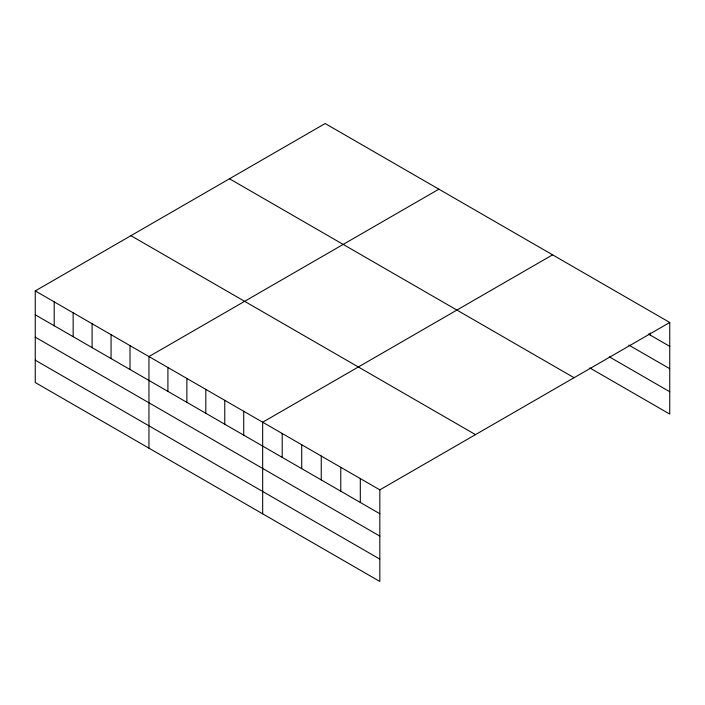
<?xml version="1.0" encoding="UTF-8"?>
<svg xmlns="http://www.w3.org/2000/svg" width="705" height="705" viewBox="0 0 705 705"><rect width="100%" height="100%" fill="white"/><g stroke="black" fill="none" stroke-linecap="round" stroke-linejoin="round"><path stroke-width="1.06" d="M379.828 536.091L379.828 489.852L35.25 290.918L35.25 382.524L379.828 581.466L379.828 536.091L35.25 337.149M589.785 367.922L669.75 414.082L669.75 322.476L325.172 123.534L35.25 290.918M438.88 189.178L148.958 356.563L148.958 448.177M552.597 254.831L262.674 422.216L262.674 513.83M379.828 489.852L669.75 322.476M648.362 334.011L669.75 346.358M628.834 345.089L669.75 368.706M609.314 356.845L669.75 391.733M229.495 178.77L574.073 377.713M130.927 235.681L475.505 434.624M35.25 314.8L379.828 513.742M35.25 360.176L379.828 559.118M650.221 332.919L650.221 335.087M360.308 478.58L360.308 502.471M340.779 467.309L340.779 491.2M321.251 456.038L321.251 479.929M301.722 444.767L301.722 468.649M282.203 433.487L282.203 457.378M243.719 411.271L243.719 435.161M224.772 400.334L224.772 424.225M205.816 389.389L205.816 413.28M186.869 378.453L186.869 402.335M167.913 367.508L167.913 391.398M130.011 345.626L130.011 369.508M111.055 334.681L111.055 358.572M92.108 323.736L92.108 347.627M73.153 312.8L73.153 336.69M54.206 301.855L54.206 325.745"/></g></svg>
